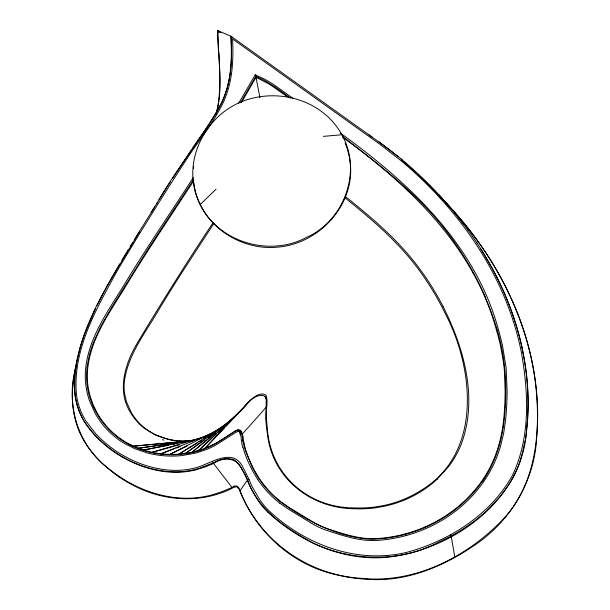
<?xml version="1.0" encoding="UTF-8"?>
<svg xmlns="http://www.w3.org/2000/svg" width="610" height="610" viewBox="0 0 610 610"><rect width="100%" height="100%" fill="white"/><g stroke="black" fill="none" stroke-linecap="round" stroke-linejoin="round"><path stroke-width="0.91" d="M266.12 399.451L266.181 399.87A16.043 15.929 60 0 1 266.235 400.343L265.907 418.201M504.394 410.766C503.341 429.493 499.43 448.243 491.134 465.163A121.237 119.43 28.5 0 1 484.561 476.928C473.711 493.894 458.697 508.046 441.48 518.454M238.121 429.844L238.258 431.43A1.403 1.38 -56.4 0 1 239.166 431.545L240.203 430.286L239.73 430.042A2.844 2.753 63.9 0 0 238.685 429.821L238.121 429.844A5.818 5.635 -58.8 0 0 237.26 430.019L236.085 430.5M193.53 168.375L193.705 166.515M230.725 69.418L231.404 60.268A207.492 188.757 -27.7 0 0 231.564 54.42L231.137 36.295L217.495 30.5L218.449 51.164M503.326 427.03C508.138 391.521 506.262 354.791 494.26 320.822A274.454 270.222 -44.9 0 0 488.45 304.863L485.27 297.245M525.568 438.346C535.786 369.896 514.832 299.54 476.753 242.681M240.874 410.782C245.998 404.88 253.707 394.815 261.469 395.524M524.974 440.763L522.671 451.911L519.781 461.953M75.968 366.892C69.677 392.489 70.966 421.365 85.857 443.836A112.126 109.106 -44 0 0 96.693 457.66L101.718 462.86L112.827 472.414A139.37 135.87 -38.5 0 0 131.569 484.447C162.222 501.412 200.942 504.089 232.479 488.122A9.912 9.722 -76.4 0 1 233.66 487.337L236.833 486.757L239.181 489.304A10.827 10.614 -74.4 0 1 239.852 491.027C256.68 532.774 293.341 566.004 337.986 575.085A162.458 160.346 30.6 0 0 367.449 579.294C398.231 581.673 428.243 572.127 454.885 557.41A195.802 193.24 15.3 0 0 471.187 547.475C509.197 523.487 534.917 481.786 536.701 436.684C544.318 349.934 505.187 264.565 445.91 202.833M228.262 83.349C231.762 67.901 231.701 51.934 230.893 36.196L380.51 143.114L398.399 156.823M75.884 367.113C64.797 405.955 78.919 448.769 112.69 471.743A140.681 137.143 -38.1 0 0 125.096 480.2C145.279 492.285 168.878 499.354 192.508 498.08A95.495 93.216 -48 0 0 212.699 494.672L222.49 491.477L231.983 487.474L213.584 463.493L204.746 467.069L195.627 469.868M76.25 365.581L76.616 364.048M76.143 366L76.639 364.2M80.017 348.096L77.714 356.819A149.29 146.476 -41.3 0 0 76.593 362.004C70.531 387.525 75.693 416.386 95.046 435.113C116.975 458.316 148.802 473.368 181.063 471.66A81.908 79.735 -46.1 0 0 198.883 468.419L214.133 462.51A28.647 28.098 -72.5 0 1 227.766 458.56M215.963 114.581C222.055 94.443 219.699 73.154 218.83 52.475M215.894 114.718C223.245 87.253 218.098 58.629 217.846 30.645L220.919 32.848M226.684 89.845L225.662 93.01A96.715 89.129 -22.1 0 1 223.893 97.775C216.436 116.121 203.603 131.447 192.76 147.811M85.583 331.634L95.32 309.026M222.299 101.367C203.336 136.991 176.801 168.063 156.907 203.237M97.097 305.335L106.887 286.41L119.629 264.008M293.105 98.462L272.586 83.806L264.809 79.269L255.216 74.832L238.479 103.57M290.429 98.057L274.607 86.612L265.091 80.802A102.488 96.853 -19.3 0 0 255.842 76.387L240.592 102.61M241.468 102.465L256.025 77.325L269.185 84.035L287.325 96.715M121.825 260.31L128.474 249.292M130.166 246.623L132.523 242.78M134.497 239.448L157.243 202.81M139.599 231.289C110.677 281.835 69.99 335.225 75.198 396.622M151.211 212.402L154.681 206.805M159.134 199.668L170.327 181.94M193.309 177.525C169.9 213.896 145.294 249.505 123.075 286.631C106.666 312.953 87.352 340.037 85.347 372.031A74.893 72.575 -43.9 0 0 85.385 380.411L85.934 385.985A79.59 77.188 -43.5 0 0 89.647 401.212L95.221 413.496A85.697 83.181 -42.8 0 0 125.248 443.943L135.008 448.785L147.048 452.894A98.606 95.709 -40.3 0 0 182.085 455.548L195.467 453.146L205.212 450.012A89.06 86.528 -41.9 0 0 215.696 445.155L235.193 432.825A19.367 19.116 -63.7 0 1 236.718 431.964A10.972 10.827 -60.3 0 1 237.092 431.804L238.258 431.43M193.439 181.139C170.076 217.244 145.752 252.731 123.662 289.643C107.756 315.05 89.357 341.364 87.39 372.245A73.116 70.867 -43.3 0 0 87.428 380.426L87.642 383.149A76.974 74.618 -43.9 0 0 90.249 396.53L93.17 404.826L97.036 412.734A83.791 81.305 -42.5 0 0 126.384 442.517L135.939 447.26L147.734 451.286A96.99 94.039 -40.2 0 0 178.791 454.153L191.975 452.338L204.762 448.495L224.472 427.801M193.873 179.126L149.114 247.408L111.699 307.295L100.879 326.182L93.612 342.118A116.052 113.384 -42.3 0 0 89.334 355.279L87.466 364.566A76.898 74.557 -43.8 0 0 86.917 382.805C89.67 413.245 112.087 440.229 140.979 449.661A97.173 94.314 -40.3 0 0 178.143 454.61L186.637 453.718L195.017 451.995A85.194 82.792 -42.3 0 0 216.092 443.485L235.315 431.156L238.037 430.225L240.332 431.041L241.903 434.541L243.291 443.203L245.433 450.752L252.639 468.038L257.397 476.41L263.139 484.614L268.621 491.065L275.011 497.341A102.716 101.992 29.9 0 0 286.204 506.033C309.788 522.251 335.828 535.351 364.62 538.752A71.393 70.348 51.6 0 0 372.474 539.194C415.181 538.165 457.393 516.777 482.075 481.664M172.577 178.417L191.609 149.503M213.073 222.719C186.942 262.071 161.825 302.08 137.585 342.606C125.157 363.301 116.396 390.903 130.792 412.97A58.43 56.913 -43.6 0 0 144.608 428.502L155.001 434.785L168.848 439.52M213.958 223.313C194.598 253.097 174.895 282.682 156.739 313.235C143.632 335.195 126.987 356.804 124.226 383.034A48.983 47.618 -45.3 0 0 124.501 393.13L126.43 401.723L131.196 412.429A58.743 57.195 -44.1 0 0 140.125 423.988C148.192 431.994 158.76 437.187 169.816 439.566A71.073 69.204 -41.5 0 0 185.684 441.091L192.707 440.588M264.999 396.805L264.862 396.515A4.262 4.201 84.4 0 0 263.955 395.837A6.016 5.94 -70.3 0 0 261.316 395.25M445.689 202.596C497.668 256.985 534.124 328.615 537.204 404.643C539.126 445.925 531.47 491.126 500.94 521.497C465.186 557.746 414.129 583.633 362.058 578.356C308.622 575.604 259.357 540.719 240.043 490.753L247.393 480.222L243.825 472.224A48.091 46.924 -70.6 0 0 242.887 470.6L238.64 464.134L235.292 460.687A10.4 10.217 -68.1 0 0 232.28 459.193L227.774 458.644M240.37 411.514L249.719 400.785A33.703 33.474 -51.9 0 1 253.341 397.712C256.719 395.394 261.469 392.36 265.495 394.883A3.065 3.035 -37 0 1 266.212 395.661C268.522 403.179 265.091 411.3 266.524 419.055A146.507 143.518 31.2 0 0 267.348 428.632C270.398 474.519 307.997 507.985 354.341 507.909A119.415 117.921 16.7 0 0 375.295 506.963L382.173 505.835A112.469 111.127 19.6 0 0 421.403 490.135C482.594 453.314 474.229 368.356 445.025 313.121A286.868 280.188 -55.9 0 0 425.139 278.709C403.927 246.875 374.731 221.605 345.077 197.915M242.566 435.037L242.307 434.084L265.96 407.518M237.305 414.724L238.335 413.603M204.762 448.495L248.056 402.63M225.791 426.421L234.987 416.76M236.299 415.379L242.871 408.486L198.441 450.668L216.558 433.801M200.263 204.464C181.056 167.62 200.736 121.405 236.893 103.791C273.554 86.178 321.851 98.134 341.875 134.734C362.439 170.991 344.307 220.82 306.624 237.32C270.085 257.237 218.479 242.612 200.263 204.464L216.092 189.153M437.324 479.01L448.403 466.863A95.9 94.634 26.5 0 0 461.602 443.226C478.019 398.055 463.996 347.959 443.142 306.67M487.611 509.853L500.124 496.555L508.992 484.416A105.271 102.968 35 0 0 519.812 461.961M217.945 432.505L226.31 424.72M229.101 422.128L231.19 420.183M233.279 418.239L236.062 415.639M236.688 414.861L191.975 452.338L215.543 433.1M231.663 419.695L185.409 453.512L204.792 439.802M207.888 437.606L212.539 434.32M220.904 440.26L235.33 430.881M223.923 425.772L178.791 454.206L197.449 442.898M213.584 463.493C223.535 456.394 237.595 457.462 242.216 469.974A42.471 41.617 -67.2 0 1 243.306 471.789L244.518 474M199.066 441.914L201.498 440.435M203.938 438.964L205.555 437.98M248.003 479.864L249.01 479.49L252.212 486.849L258.709 497.989A67.512 67.047 74.3 0 0 268.842 510.616C305.061 544.745 356.614 564.082 406.184 552.492C448.983 541.062 489.99 515.084 512.133 475.968C530.799 437.507 528.527 392.177 521.154 351.177C509.236 292.495 478.187 238.929 437.591 195.406A427.48 411.986 -61.2 0 0 401.159 160.804L379.473 143.96L232.608 38.964C233.256 53.718 233.05 68.663 229.779 83.135A106.056 97.63 -22.5 0 1 223.717 101.458C213.675 123.06 197.869 141.207 185.303 161.307C161.94 197.152 139.354 233.516 117.516 270.306C96.487 308.675 71.706 350.559 76.631 396.073A70.569 68.244 -46.3 0 0 78.56 404.781L80.787 411.102A68.64 66.353 -46.4 0 0 85.926 420.991L95.434 433.359A117.837 114.459 -38.7 0 0 107.147 444.416A124.409 120.871 -37.4 0 0 136.663 462.136C149.313 467.359 162.931 470.485 176.664 470.348A78.598 76.524 -46.4 0 0 195.032 467.977C210.656 464.058 233.805 445.605 243.642 468.823A44.339 43.302 -70.6 0 1 244.778 470.722L249.017 479.46M267.706 512.019C300.562 542.542 344.886 562.351 390.446 556.907C455.495 548.367 523.403 498.515 526.628 428.876A238.075 236.482 -26.4 0 0 527.993 399.451C527.726 382.165 525.622 364.925 522 348.028M220.812 428.258L169.809 454.412L187.537 445.841M451.179 536.045L433.252 544.821L421.922 549.557A113.01 111.348 41.4 0 1 415.936 551.562C382.18 561.505 344.848 558.02 313.082 543.098C286.464 528.382 258.106 510.181 247.546 480.009A34.534 33.779 -71.6 0 0 245.937 476.227L244.671 473.802M239.189 431.537A3.004 2.966 -56.7 0 1 239.875 432.604L241.606 431.979L241.263 431.377M265.625 398.46L266.09 398.17L265.739 397.88A3.873 3.858 78.7 0 0 265.419 397.148M211.739 433.481L160.872 453.787L174.125 448.83M175.893 448.167L180.308 446.512M240.447 434.381L240.843 434.267M204.823 436.707L152.065 452.323L179.37 444.774M200.187 438.598L143.472 450.043L168.512 445.292M173.149 444.408L175.001 444.057M193.515 440.328L138.424 448.258L189.588 441.038M191.448 440.778L193.309 440.512L191.441 440.687M242.91 447.282C239.44 438.643 244.236 437.805 244.762 446.878M189.573 440.87L133.491 446.184L193.309 440.512M323.33 136.373L341.875 134.734M162.336 439.627L163.907 440.161M368.371 134.436L372.42 137.326M217.495 30.5L219.714 32.086M378.314 141.467C399.642 156.64 419.39 173.995 437.309 193.065A412.261 398.414 -60.1 0 1 463.554 224.053L453.992 211.99L438.826 194.704M279.837 503.204L288.66 509.358L313.121 524.242A81.298 80.482 50.6 0 0 325.626 530.029C342.835 535.633 360.647 541.954 379.031 540.269A147.788 145.836 19.9 0 0 405.871 535.618M340.25 132.98C409.279 182.939 475.48 244.465 498.416 329.697A261.644 258.175 -41.7 0 1 502.457 345.412L506.109 367.693L507.116 390.85A327.227 318.733 -45.3 0 1 506.91 400.816A300.799 294.416 -43.5 0 1 505.537 420.763L503.547 433.855L500.375 446.718A133.224 131.447 26.4 0 1 497.043 456.455C486.849 483.074 466.841 505.37 442.532 519.987A145.393 143.495 20.9 0 1 405.871 535.611M342.606 137.28C410.05 185.989 474.145 247.446 496.532 330.361A259.181 255.765 -41.7 0 1 500.566 345.954L503.38 361.669A177.342 175.672 0.5 0 1 504.439 371.269L505.126 390.957A320.25 312.938 -42.5 0 1 504.447 410.766M342.629 136.358C368.531 156.495 394.685 176.503 418.147 199.516A325 317.459 -53 0 1 485.446 297.177M345.245 196.382C368.928 215.452 392.489 235.086 411.803 258.724A261.164 256.108 -51.9 0 1 418.208 266.883A287.142 280.478 -55.9 0 1 443.157 306.662M400.343 158.409L402.272 160.011M439.398 196.092L444.438 201.277M463.539 224.068L468.167 230.26M468.068 230.168L472.651 236.573M231.137 36.44L232.158 38.148M472.475 236.367L476.982 242.955M257.771 479.559L252.708 471.156L248.4 462.357A121.634 120.368 27.7 0 1 242.902 447.282M480.909 249.093L492.514 268.941M213.149 462.815L212.585 461.739M450.454 534.688L450.996 535.748M218.601 32.406L217.831 30.805M345.1 142.992L347.57 149.778L349.088 156.152M78.614 409.897L77.165 405.543A72.224 69.776 -47.8 0 1 75.251 396.614M255.468 75.548L255.232 74.87M247.393 480.222L250.687 487.84L257.252 499.117A69.189 68.686 77.8 0 0 267.668 512.064M240.043 490.753L239.524 489.372A10.797 10.637 -72.3 0 0 238.945 488.213L238.556 487.634A5.696 5.62 -75.6 0 0 237.686 486.62L236.428 485.957A2.814 2.768 -80.6 0 0 235.75 485.888A4.781 4.674 -61.7 0 0 234.415 486.178M255.842 76.387L259.898 97.653M451.247 536.426L454.786 556.861M267.287 432.231C271.145 477.462 310.665 508.671 354.608 508.748A120.383 118.858 16.2 0 0 376.545 507.68M243.016 437.233L243.314 440.489M349.309 157.06C358.505 201.353 320.624 244.29 276.818 247.202C238.228 250.733 198.189 222.734 193.972 183.122M487.649 509.884A179.874 177.228 14.4 0 1 451.141 535.969M80.001 348.089A218.99 217.686 -29.3 0 1 85.598 331.642M230.679 69.41A123.182 113.155 -23.5 0 1 226.737 89.853M492.43 268.987A308.645 303.307 -48.7 0 1 522.137 348.005M503.158 427A131.63 129.877 26.7 0 1 482.319 481.831M439.97 196.733A413.748 400.259 -62.2 0 1 443.264 200.126M188.399 441.03A70.226 68.373 -41.2 0 1 168.848 439.528M264.839 396.53A3.103 3.042 63 0 1 265.365 397.179M265.891 398.055A8.06 8.006 64.1 0 1 266.196 399.436M267.165 432.246A145.805 142.282 36.7 0 1 265.754 418.201M437.355 479.048A112.415 111.043 19.3 0 1 376.53 507.558M239.921 432.589A9.546 9.402 -57.4 0 1 240.431 434.389L240.653 435.166A20.793 20.435 -58.4 0 1 241.095 437.355A20.328 19.977 -58.3 0 1 241.186 438.369L241.278 439.589A19.878 19.688 -60.5 0 0 241.377 440.603M239.73 434.084A1.464 0.862 -14.8 0 1 241.24 433.382A1.464 0.862 -14.8 0 1 242.399 433.931M441.487 518.454A143.274 141.39 20.6 0 1 405.314 533.864M405.314 533.88A145.721 143.785 19.6 0 1 378.833 538.455C360.731 540.094 343.209 533.78 326.258 528.298A79.079 78.293 47.3 0 1 314.066 522.64L289.704 507.833L281.027 501.786A97.203 96.525 31.7 0 1 259.38 478.614L254.4 470.363L250.161 461.717A119.003 117.776 27.8 0 1 244.823 446.863M242.627 435.021A22.387 21.48 -81.4 0 1 243.1 437.217M279.837 503.204A99.247 98.614 32.7 0 1 257.778 479.551M241.507 432.025A9.775 9.585 64.1 0 1 242.17 433.977M255.422 75.114A1.86 0.389 66.1 0 1 256.36 77.729M235.3 430.812A14.343 13.45 -42 0 1 236.055 430.424M220.843 440.153A98.286 94.611 -38.4 0 1 212.974 444.698M212.913 444.568A86.734 83.517 -39.2 0 1 204.685 448.281M240.21 430.279A3.896 3.858 -80.3 0 1 241.285 431.361M401.959 160.399A428.975 413.473 -60.5 0 1 438.483 195.04M195.627 469.891A80.322 78.225 -46.6 0 1 176.847 472.3C164.471 472.43 152.157 469.952 140.567 465.666A125.736 122.168 -37.5 0 1 106.277 445.979A119.529 116.106 -38.7 0 1 94.39 434.785L84.721 422.173A69.944 67.618 -45.7 0 1 78.576 409.912M228.209 83.341A103.791 95.236 -24.1 0 1 222.246 101.351M231.991 487.481A9.142 8.975 -75.5 0 1 234.392 486.124"/></g></svg>
